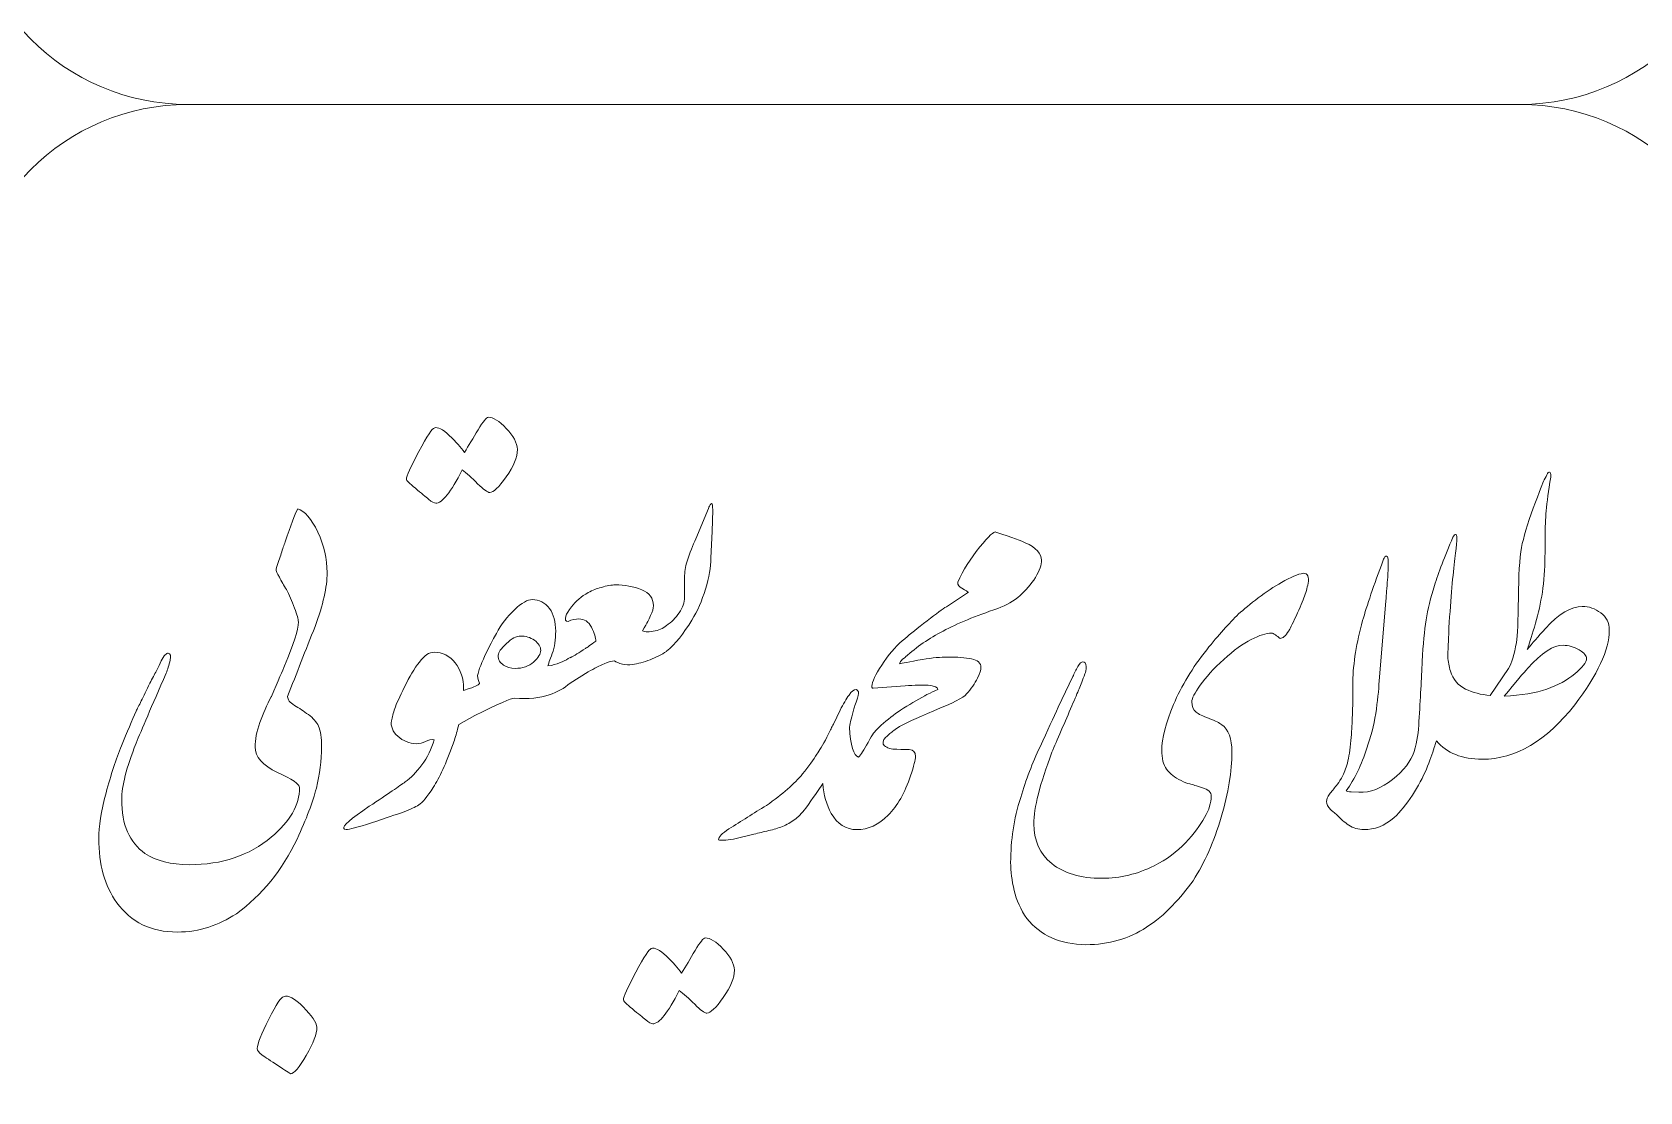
# Model space of a CAD drawing. Header units: millimetres. Extents: x 62 to 462, y 96 to 456.
# Drawn here: x 163.06 to 181.15, y 265.18 to 277.12 of the extents above; entities that cross this region are included whole.
import ezdxf

# ---------------------------------------------------------------- set-up
doc = ezdxf.new("R2010")
doc.units = ezdxf.units.MM
doc.header["$MEASUREMENT"] = 0
doc.layers.add('Layer 1', color=7, linetype='Continuous')

msp = doc.modelspace()

# ---------------------------------------------------------------- linework, layer by layer
at = {"layer": 'Layer 1', "color": 250, "lineweight": 18}
for points, knots in [([(164.8067, 296.3033), (164.8067, 296.3033), (179.8067, 296.3033), (179.8067, 296.3033), (181.1837, 296.3033), (182.3067, 295.1803), (182.3067, 293.8033), (182.3067, 293.8033), (182.3067, 278.8033), (182.3067, 278.8033), (182.3067, 277.4264), (181.1837, 276.3033), (179.8067, 276.3033), (179.8067, 276.3033), (164.8067, 276.3033), (164.8067, 276.3033), (163.4298, 276.3033), (162.3067, 277.4264), (162.3067, 278.8033), (162.3067, 278.8033), (162.3067, 293.8033), (162.3067, 293.8033), (162.3067, 295.1803), (163.4298, 296.3033), (164.8067, 296.3033)], [0, 0, 0, 0, 0.125, 0.125, 0.125, 0.25, 0.25, 0.25, 0.375, 0.375, 0.375, 0.5, 0.5, 0.5, 0.625, 0.625, 0.625, 0.75, 0.75, 0.75, 0.875, 0.875, 0.875, 1, 1, 1, 1]), ([(164.8067, 276.3033), (164.8067, 276.3033), (179.8067, 276.3033), (179.8067, 276.3033), (181.1837, 276.3033), (182.3067, 275.1803), (182.3067, 273.8033), (182.3067, 273.8033), (182.3067, 258.8033), (182.3067, 258.8033), (182.3067, 257.4264), (181.1837, 256.3033), (179.8067, 256.3033), (179.8067, 256.3033), (164.8067, 256.3033), (164.8067, 256.3033), (163.4298, 256.3033), (162.3067, 257.4264), (162.3067, 258.8033), (162.3067, 258.8033), (162.3067, 273.8033), (162.3067, 273.8033), (162.3067, 275.1803), (163.4298, 276.3033), (164.8067, 276.3033)], [0, 0, 0, 0, 0.125, 0.125, 0.125, 0.25, 0.25, 0.25, 0.375, 0.375, 0.375, 0.5, 0.5, 0.5, 0.625, 0.625, 0.625, 0.75, 0.75, 0.75, 0.875, 0.875, 0.875, 1, 1, 1, 1]), ([(167.2684, 272.0841), (167.2684, 272.1147), (167.3154, 272.217), (167.4095, 272.3945), (167.5036, 272.5709), (167.5612, 272.6591), (167.5812, 272.6591), (167.62, 272.6756), (167.6776, 272.6474), (167.7517, 272.5756), (167.827, 272.5027), (167.8834, 272.4392), (167.9222, 272.3839), (167.9681, 272.4592), (168.0198, 272.545), (168.0763, 272.6391), (168.1327, 272.7332), (168.1692, 272.7802), (168.188, 272.7802), (168.2456, 272.7802), (168.3138, 272.7379), (168.3926, 272.6544), (168.4726, 272.5709), (168.5137, 272.4921), (168.5184, 272.418), (168.5184, 272.331), (168.4761, 272.2275), (168.3914, 272.1088), (168.3079, 271.9912), (168.2479, 271.9324), (168.208, 271.9324), (168.1833, 271.9324), (168.1374, 271.9665), (168.0704, 272.0323), (168.0045, 272.0994), (167.9457, 272.1511), (167.8952, 272.1876), (167.7705, 271.9371), (167.6717, 271.8124), (167.5988, 271.8124), (167.58, 271.8124), (167.5542, 271.8266), (167.5189, 271.8571), (167.4871, 271.8842), (167.4377, 271.9253), (167.3695, 271.9806), (167.3013, 272.0359), (167.2684, 272.07), (167.2684, 272.0841)], [0, 0, 0, 0, 0.0625, 0.0625, 0.0625, 0.125, 0.125, 0.125, 0.1875, 0.1875, 0.1875, 0.25, 0.25, 0.25, 0.3125, 0.3125, 0.3125, 0.375, 0.375, 0.375, 0.4375, 0.4375, 0.4375, 0.5, 0.5, 0.5, 0.5625, 0.5625, 0.5625, 0.625, 0.625, 0.625, 0.6875, 0.6875, 0.6875, 0.75, 0.75, 0.75, 0.8125, 0.8125, 0.8125, 0.875, 0.875, 0.875, 0.9375, 0.9375, 0.9375, 1, 1, 1, 1]), ([(178.9892, 270.0833), (178.9943, 270.0275), (179.0045, 269.9738), (179.0195, 269.9216), (179.0501, 269.8275), (179.1065, 269.7593), (179.1889, 269.7193), (179.2712, 269.6793), (179.3641, 269.6558), (179.4676, 269.6487), (179.4676, 269.6487), (179.6745, 269.9521), (179.6745, 269.9521), (179.7086, 270.0098), (179.7392, 270.1074), (179.7639, 270.2449), (179.7756, 270.3202), (179.7827, 270.4872), (179.7851, 270.7424), (179.7874, 270.9987), (179.798, 271.1892), (179.8192, 271.3127), (179.8427, 271.4279), (179.8874, 271.5761), (179.9532, 271.7584), (180.0202, 271.9418), (180.0614, 272.0476), (180.0755, 272.0759), (180.0908, 272.1041), (180.1026, 272.1276), (180.112, 272.1464), (180.1237, 272.1652), (180.1343, 272.1687), (180.1425, 272.1582), (180.1519, 272.1476), (180.1543, 272.1299), (180.1496, 272.1041), (180.1249, 271.95), (180.1073, 271.8254), (180.0979, 271.7278), (180.0896, 271.6302), (180.0849, 271.5373), (180.0861, 271.4491), (180.0873, 271.3609), (180.0861, 271.2468), (180.0814, 271.1069), (180.0767, 270.967), (180.0626, 270.8376), (180.0391, 270.72), (180.0167, 270.6012), (179.9885, 270.4872), (179.9532, 270.3755), (179.9191, 270.2649), (179.8956, 270.1944), (179.885, 270.1638), (179.9403, 270.2332), (180.0073, 270.312), (180.0884, 270.4025), (180.2413, 270.5683), (180.3812, 270.6506), (180.5047, 270.6506), (180.58, 270.6506), (180.6494, 270.6259), (180.7117, 270.5777), (180.7752, 270.5319), (180.8081, 270.4672), (180.8081, 270.3813), (180.8081, 270.1603), (180.6776, 269.8816), (180.4189, 269.5429), (180.1014, 269.1337), (179.7545, 268.9291), (179.3782, 268.9291), (179.1515, 268.9291), (178.9798, 268.9978), (178.8622, 269.1361), (178.8537, 269.1085), (178.8454, 269.0834), (178.8372, 269.0608), (178.8172, 268.9926), (178.7878, 268.9115), (178.749, 268.8186), (178.7114, 268.7257), (178.6585, 268.6269), (178.5915, 268.5234), (178.5233, 268.4199), (178.4551, 268.3364), (178.3857, 268.2718), (178.2787, 268.1789), (178.1646, 268.1342), (178.0447, 268.1365), (177.9835, 268.1389), (177.9271, 268.1553), (177.8765, 268.1859), (177.8283, 268.2177), (177.7836, 268.2576), (177.7425, 268.3035), (177.7048, 268.3329), (177.6825, 268.3529), (177.6731, 268.3611), (177.6413, 268.3917), (177.6249, 268.4223), (177.6249, 268.454), (177.6249, 268.4775), (177.6366, 268.5046), (177.659, 268.534), (177.6825, 268.5634), (177.7083, 268.5975), (177.7389, 268.6339), (177.7519, 268.6516), (177.7707, 268.6798), (177.793, 268.7163), (177.8165, 268.7527), (177.8365, 268.8021), (177.8542, 268.8632), (177.8706, 268.9232), (177.8859, 269.0032), (177.8965, 269.102), (177.9059, 269.2007), (177.9118, 269.2866), (177.9141, 269.3571), (177.9141, 269.3571), (177.9212, 269.5712), (177.9212, 269.5712), (177.9235, 269.6441), (177.9235, 269.7217), (177.9212, 269.8016), (177.9259, 270.0133), (177.9623, 270.2426), (178.0317, 270.4907), (178.0799, 270.6589), (178.1564, 270.8847), (178.2622, 271.1692), (178.2693, 271.1881), (178.2763, 271.1998), (178.2834, 271.2069), (178.2893, 271.2139), (178.2951, 271.2174), (178.2998, 271.2174), (178.3163, 271.2151), (178.3234, 271.1716), (178.321, 271.0869), (178.3187, 271.0458), (178.314, 270.9787), (178.3069, 270.887), (178.2998, 270.7929), (178.2951, 270.733), (178.2928, 270.7083), (178.2928, 270.7083), (178.2175, 269.8122), (178.2175, 269.8122), (178.2128, 269.704), (178.1999, 269.5817), (178.1799, 269.443), (178.1564, 269.3101), (178.1235, 269.1807), (178.0799, 269.0537), (178.02, 268.868), (177.9424, 268.708), (177.8483, 268.5751), (177.853, 268.5657), (177.8718, 268.561), (177.9036, 268.561), (177.9036, 268.561), (177.9906, 268.5575), (177.9906, 268.5575), (178.1164, 268.5528), (178.2422, 268.601), (178.3692, 268.701), (178.495, 268.8009), (178.5762, 268.9068), (178.6103, 269.0173), (178.6444, 269.129), (178.6632, 269.2407), (178.6656, 269.3536), (178.6808, 269.6135), (178.6938, 269.8393), (178.7032, 270.0309), (178.7126, 270.2226), (178.7267, 270.3778), (178.7467, 270.4978), (178.7655, 270.6166), (178.7973, 270.7471), (178.8408, 270.887), (178.8843, 271.0269), (178.9537, 271.208), (179.0477, 271.4315), (179.0618, 271.4538), (179.0736, 271.4632), (179.0854, 271.4585), (179.0971, 271.4538), (179.0924, 271.3644), (179.0701, 271.1881), (179.0477, 271.0128), (179.0254, 270.753), (179.003, 270.4084), (179.0007, 270.3188), (178.9961, 270.2108), (178.9892, 270.0833)], [0, 0, 0, 0, 0.0151515, 0.0151515, 0.0151515, 0.030303, 0.030303, 0.030303, 0.0454545, 0.0454545, 0.0454545, 0.0606061, 0.0606061, 0.0606061, 0.0757576, 0.0757576, 0.0757576, 0.0909091, 0.0909091, 0.0909091, 0.1060606, 0.1060606, 0.1060606, 0.1212121, 0.1212121, 0.1212121, 0.1363636, 0.1363636, 0.1363636, 0.1515152, 0.1515152, 0.1515152, 0.1666667, 0.1666667, 0.1666667, 0.1818182, 0.1818182, 0.1818182, 0.1969697, 0.1969697, 0.1969697, 0.2121212, 0.2121212, 0.2121212, 0.2272727, 0.2272727, 0.2272727, 0.2424242, 0.2424242, 0.2424242, 0.2575758, 0.2575758, 0.2575758, 0.2727273, 0.2727273, 0.2727273, 0.2878788, 0.2878788, 0.2878788, 0.3030303, 0.3030303, 0.3030303, 0.3181818, 0.3181818, 0.3181818, 0.3333333, 0.3333333, 0.3333333, 0.3484848, 0.3484848, 0.3484848, 0.3636364, 0.3636364, 0.3636364, 0.3787879, 0.3787879, 0.3787879, 0.3939394, 0.3939394, 0.3939394, 0.4090909, 0.4090909, 0.4090909, 0.4242424, 0.4242424, 0.4242424, 0.4393939, 0.4393939, 0.4393939, 0.4545455, 0.4545455, 0.4545455, 0.469697, 0.469697, 0.469697, 0.4848485, 0.4848485, 0.4848485, 0.5, 0.5, 0.5, 0.5151515, 0.5151515, 0.5151515, 0.530303, 0.530303, 0.530303, 0.5454545, 0.5454545, 0.5454545, 0.5606061, 0.5606061, 0.5606061, 0.5757576, 0.5757576, 0.5757576, 0.5909091, 0.5909091, 0.5909091, 0.6060606, 0.6060606, 0.6060606, 0.6212121, 0.6212121, 0.6212121, 0.6363636, 0.6363636, 0.6363636, 0.6515152, 0.6515152, 0.6515152, 0.6666667, 0.6666667, 0.6666667, 0.6818182, 0.6818182, 0.6818182, 0.6969697, 0.6969697, 0.6969697, 0.7121212, 0.7121212, 0.7121212, 0.7272727, 0.7272727, 0.7272727, 0.7424242, 0.7424242, 0.7424242, 0.7575758, 0.7575758, 0.7575758, 0.7727273, 0.7727273, 0.7727273, 0.7878788, 0.7878788, 0.7878788, 0.8030303, 0.8030303, 0.8030303, 0.8181818, 0.8181818, 0.8181818, 0.8333333, 0.8333333, 0.8333333, 0.8484848, 0.8484848, 0.8484848, 0.8636364, 0.8636364, 0.8636364, 0.8787879, 0.8787879, 0.8787879, 0.8939394, 0.8939394, 0.8939394, 0.9090909, 0.9090909, 0.9090909, 0.9242424, 0.9242424, 0.9242424, 0.9393939, 0.9393939, 0.9393939, 0.9545455, 0.9545455, 0.9545455, 0.969697, 0.969697, 0.969697, 0.9848485, 0.9848485, 0.9848485, 1, 1, 1, 1]), ([(170.1965, 270.4343), (170.2517, 270.4731), (170.2988, 270.5213), (170.3376, 270.5789), (170.3787, 270.6366), (170.3999, 270.6942), (170.3999, 270.7518), (170.3999, 270.7518), (170.3999, 270.9788), (170.3999, 270.9788), (170.3999, 271.034), (170.4093, 271.0952), (170.427, 271.161), (170.4599, 271.2527), (170.4928, 271.3374), (170.5269, 271.4127), (170.5269, 271.4127), (170.668, 271.7537), (170.668, 271.7537), (170.6704, 271.7702), (170.6821, 271.789), (170.7033, 271.809), (170.7127, 271.809), (170.7162, 271.7854), (170.7162, 271.7372), (170.7162, 271.7372), (170.7104, 271.4926), (170.7104, 271.4926), (170.7104, 271.4926), (170.6962, 271.1963), (170.6962, 271.1963), (170.6962, 271.0928), (170.6751, 270.9752), (170.6339, 270.8447), (170.5951, 270.713), (170.5445, 270.5978), (170.4822, 270.4966), (170.3885, 270.3432), (170.2937, 270.2259), (170.1976, 270.146), (170.1976, 270.146), (170.1965, 270.1438), (170.1965, 270.1438), (170.1412, 270.1074), (170.0789, 270.0756), (170.0107, 270.0498), (169.9413, 270.0227), (169.8743, 270.0051), (169.8108, 269.9957), (169.7755, 269.9886), (169.739, 269.991), (169.7002, 270.0004), (169.6614, 270.011), (169.6308, 270.0227), (169.6108, 270.0368), (169.5826, 270.0368), (169.5438, 270.0251), (169.4933, 270.0027), (169.445, 269.9816), (169.3851, 269.9522), (169.3145, 269.9134), (169.3145, 269.9134), (169.1111, 269.7852), (169.1111, 269.7852), (169.1111, 269.7852), (169.1108, 269.7861), (169.1108, 269.7861), (169.0462, 269.7286), (168.9686, 269.6851), (168.8771, 269.6558), (168.7736, 269.6158), (168.6431, 269.6041), (168.4843, 269.617), (168.4514, 269.617), (168.3044, 269.5523), (168.0398, 269.4206), (168.0398, 269.4206), (167.8581, 269.3204), (167.8581, 269.3204), (167.8581, 269.3204), (167.8446, 269.2678), (167.8446, 269.2678), (167.8305, 269.2101), (167.8129, 269.1549), (167.7952, 269.1043), (167.7141, 268.8821), (167.64, 268.7174), (167.5706, 268.6116), (167.5024, 268.5058), (167.4483, 268.4411), (167.4095, 268.4152), (167.3696, 268.3905), (167.3119, 268.3635), (167.2331, 268.3341), (167.1555, 268.3059), (167.0368, 268.2659), (166.8768, 268.2141), (166.7169, 268.1624), (166.6228, 268.1365), (166.5923, 268.1365), (166.5746, 268.1365), (166.5652, 268.1412), (166.5652, 268.1506), (166.5464, 268.1753), (166.6417, 268.2588), (166.851, 268.3988), (167.0603, 268.5387), (167.1955, 268.6304), (167.2555, 268.6739), (167.3166, 268.7174), (167.379, 268.7809), (167.4413, 268.8656), (167.5048, 268.9491), (167.5518, 269.0443), (167.5812, 269.149), (167.5495, 269.1537), (167.5165, 269.1478), (167.4836, 269.1302), (167.4495, 269.1137), (167.4166, 269.1043), (167.3848, 269.1043), (167.3002, 269.1067), (167.2284, 269.1349), (167.1708, 269.1878), (167.1144, 269.2395), (167.0897, 269.2983), (167.0991, 269.363), (167.1085, 269.4018), (167.1214, 269.4477), (167.1391, 269.4994), (167.1555, 269.5512), (167.192, 269.6335), (167.2473, 269.7452), (167.3025, 269.8581), (167.3578, 269.951), (167.4142, 270.0239), (167.4707, 270.098), (167.5259, 270.1344), (167.5812, 270.1344), (167.6753, 270.1344), (167.7541, 270.0944), (167.8176, 270.0145), (167.8811, 269.9333), (167.9117, 269.8369), (167.9117, 269.7252), (167.9117, 269.7252), (167.9115, 269.7016), (167.9115, 269.7016), (167.9115, 269.7016), (167.9763, 269.724), (167.9763, 269.724), (168.0527, 269.7522), (168.0916, 269.7722), (168.0916, 269.7863), (168.0774, 269.8098), (168.0704, 269.8381), (168.0704, 269.8722), (168.0751, 269.9027), (168.0868, 269.9404), (168.1057, 269.9862), (168.1374, 270.0709), (168.1962, 270.1908), (168.2809, 270.3449), (168.3338, 270.446), (168.4008, 270.5354), (168.4843, 270.613), (168.5666, 270.6894), (168.6337, 270.7271), (168.6842, 270.7271), (168.7642, 270.7271), (168.83, 270.693), (168.8806, 270.6271), (168.9265, 270.5624), (168.9488, 270.4778), (168.9488, 270.3719), (168.9488, 270.2779), (168.9359, 270.1932), (168.91, 270.1191), (168.8829, 270.0439), (168.8665, 269.998), (168.8594, 269.9792), (168.8594, 269.9792), (168.9006, 269.9862), (168.9006, 269.9862), (168.99, 270.0086), (169.0605, 270.0391), (169.1111, 270.0756), (169.1111, 270.0756), (169.1132, 270.072), (169.1132, 270.072), (169.1543, 270.0933), (169.2123, 270.1282), (169.2863, 270.178), (169.3028, 270.1874), (169.3404, 270.2144), (169.4004, 270.2579), (169.4004, 270.2944), (169.3839, 270.3473), (169.3521, 270.4167), (169.318, 270.479), (169.271, 270.5096), (169.211, 270.5096), (169.1722, 270.5096), (169.1322, 270.5002), (169.0899, 270.4813), (169.0605, 270.4813), (169.0511, 270.5013), (169.0629, 270.5401), (169.0723, 270.5684), (169.0923, 270.6025), (169.1252, 270.6436), (169.1758, 270.7083), (169.2381, 270.7624), (169.3145, 270.8059), (169.3627, 270.8318), (169.4121, 270.8506), (169.4627, 270.8647), (169.525, 270.8835), (169.5767, 270.8929), (169.6214, 270.8929), (169.7261, 270.8929), (169.8249, 270.8741), (169.9178, 270.8376), (170.0048, 270.8035), (170.0483, 270.7436), (170.0483, 270.6577), (170.0483, 270.6283), (170.0377, 270.5919), (170.0177, 270.5484), (170.006, 270.5225), (169.9954, 270.499), (169.9848, 270.479), (169.9742, 270.4578), (169.9554, 270.4237), (169.9272, 270.3755), (169.9436, 270.3614), (169.9824, 270.3602), (170.0448, 270.3696), (170.1071, 270.3802), (170.1576, 270.4014), (170.1965, 270.4343)], [0, 0, 0, 0, 0.0125, 0.0125, 0.0125, 0.025, 0.025, 0.025, 0.0375, 0.0375, 0.0375, 0.05, 0.05, 0.05, 0.0625, 0.0625, 0.0625, 0.075, 0.075, 0.075, 0.0875, 0.0875, 0.0875, 0.1, 0.1, 0.1, 0.1125, 0.1125, 0.1125, 0.125, 0.125, 0.125, 0.1375, 0.1375, 0.1375, 0.15, 0.15, 0.15, 0.1625, 0.1625, 0.1625, 0.175, 0.175, 0.175, 0.1875, 0.1875, 0.1875, 0.2, 0.2, 0.2, 0.2125, 0.2125, 0.2125, 0.225, 0.225, 0.225, 0.2375, 0.2375, 0.2375, 0.25, 0.25, 0.25, 0.2625, 0.2625, 0.2625, 0.275, 0.275, 0.275, 0.2875, 0.2875, 0.2875, 0.3, 0.3, 0.3, 0.3125, 0.3125, 0.3125, 0.325, 0.325, 0.325, 0.3375, 0.3375, 0.3375, 0.35, 0.35, 0.35, 0.3625, 0.3625, 0.3625, 0.375, 0.375, 0.375, 0.3875, 0.3875, 0.3875, 0.4, 0.4, 0.4, 0.4125, 0.4125, 0.4125, 0.425, 0.425, 0.425, 0.4375, 0.4375, 0.4375, 0.45, 0.45, 0.45, 0.4625, 0.4625, 0.4625, 0.475, 0.475, 0.475, 0.4875, 0.4875, 0.4875, 0.5, 0.5, 0.5, 0.5125, 0.5125, 0.5125, 0.525, 0.525, 0.525, 0.5375, 0.5375, 0.5375, 0.55, 0.55, 0.55, 0.5625, 0.5625, 0.5625, 0.575, 0.575, 0.575, 0.5875, 0.5875, 0.5875, 0.6, 0.6, 0.6, 0.6125, 0.6125, 0.6125, 0.625, 0.625, 0.625, 0.6375, 0.6375, 0.6375, 0.65, 0.65, 0.65, 0.6625, 0.6625, 0.6625, 0.675, 0.675, 0.675, 0.6875, 0.6875, 0.6875, 0.7, 0.7, 0.7, 0.7125, 0.7125, 0.7125, 0.725, 0.725, 0.725, 0.7375, 0.7375, 0.7375, 0.75, 0.75, 0.75, 0.7625, 0.7625, 0.7625, 0.775, 0.775, 0.775, 0.7875, 0.7875, 0.7875, 0.8, 0.8, 0.8, 0.8125, 0.8125, 0.8125, 0.825, 0.825, 0.825, 0.8375, 0.8375, 0.8375, 0.85, 0.85, 0.85, 0.8625, 0.8625, 0.8625, 0.875, 0.875, 0.875, 0.8875, 0.8875, 0.8875, 0.9, 0.9, 0.9, 0.9125, 0.9125, 0.9125, 0.925, 0.925, 0.925, 0.9375, 0.9375, 0.9375, 0.95, 0.95, 0.95, 0.9625, 0.9625, 0.9625, 0.975, 0.975, 0.975, 0.9875, 0.9875, 0.9875, 1, 1, 1, 1]), ([(166.0655, 268.6092), (166.0655, 268.6481), (165.9831, 268.7057), (165.8173, 268.7809), (165.6492, 268.8597), (165.5657, 268.955), (165.5657, 269.0679), (165.5657, 269.1478), (165.5833, 269.2395), (165.6198, 269.3418), (165.6551, 269.443), (165.6974, 269.5406), (165.748, 269.6323), (165.748, 269.6323), (165.7492, 269.6344), (165.7492, 269.6344), (165.7492, 269.6344), (165.7491, 269.6347), (165.7491, 269.6347), (165.8267, 269.8181), (165.8761, 269.9345), (165.8973, 269.9827), (166.0008, 270.2238), (166.0525, 270.3884), (166.0525, 270.4755), (166.0525, 270.5049), (166.0384, 270.5566), (166.0102, 270.6307), (165.9784, 270.7106), (165.9478, 270.7812), (165.9173, 270.84), (165.9043, 270.8635), (165.8902, 270.8859), (165.8761, 270.9094), (165.862, 270.9329), (165.8502, 270.9552), (165.8385, 270.9788), (165.8103, 271.0199), (165.7997, 271.0517), (165.8044, 271.0752), (165.8244, 271.1387), (165.8432, 271.1963), (165.8596, 271.2469), (165.8749, 271.2974), (165.8902, 271.3409), (165.9043, 271.3774), (165.9655, 271.562), (166.0125, 271.6855), (166.0454, 271.7502), (166.1231, 271.7243), (166.1995, 271.6373), (166.2724, 271.4879), (166.3418, 271.3386), (166.3759, 271.1857), (166.3759, 271.0305), (166.3759, 270.8694), (166.3312, 270.6671), (166.2418, 270.4237), (166.1889, 270.2932), (166.136, 270.1615), (166.0842, 270.0286), (166.0325, 269.8969), (165.9819, 269.7652), (165.9314, 269.6347), (165.9314, 269.6347), (165.9311, 269.6341), (165.9311, 269.6341), (165.9311, 269.6341), (165.9314, 269.6323), (165.9314, 269.6323), (165.9314, 269.6006), (165.9573, 269.5676), (166.009, 269.5359), (166.0607, 269.5041), (166.1125, 269.4688), (166.1654, 269.4312), (166.2183, 269.3924), (166.256, 269.3501), (166.2795, 269.3019), (166.3018, 269.249), (166.3136, 269.1713), (166.3136, 269.0679), (166.3136, 268.9162), (166.2936, 268.7609), (166.2548, 268.6022), (166.216, 268.4481), (166.1431, 268.2576), (166.0372, 268.0307), (165.8702, 267.6791), (165.6433, 267.3992), (165.3552, 267.1899), (165.2505, 267.1229), (165.1471, 267.0723), (165.0459, 267.0382), (164.9354, 267.0018), (164.8166, 266.9829), (164.6908, 266.9829), (164.3945, 266.9829), (164.1675, 267.0935), (164.0088, 267.3134), (163.8735, 267.5015), (163.8053, 267.7438), (163.8053, 268.0377), (163.8053, 268.1683), (163.8324, 268.3388), (163.8876, 268.5505), (163.9429, 268.7551), (164.0005, 268.9315), (164.0605, 269.0808), (164.1252, 269.2348), (164.1793, 269.3654), (164.2251, 269.47), (164.2392, 269.4959), (164.2592, 269.5347), (164.2839, 269.5864), (164.3098, 269.637), (164.3415, 269.7052), (164.3804, 269.7875), (164.4086, 269.8381), (164.4333, 269.8839), (164.4544, 269.9251), (164.4768, 269.9663), (164.4944, 270.0039), (164.5085, 270.0356), (164.5426, 270.098), (164.5685, 270.1274), (164.5873, 270.125), (164.6132, 270.1203), (164.6191, 270.0944), (164.6085, 270.0462), (164.5967, 269.9886), (164.5814, 269.9392), (164.5638, 269.8981), (164.4003, 269.5206), (164.2875, 269.2584), (164.2251, 269.109), (164.1181, 268.835), (164.064, 268.6245), (164.064, 268.4752), (164.064, 268.1918), (164.151, 267.9907), (164.3251, 267.8684), (164.4544, 267.7837), (164.6202, 267.7414), (164.8249, 267.7414), (165.1929, 267.7414), (165.4998, 267.8449), (165.748, 268.0507), (165.9596, 268.2282), (166.0655, 268.414), (166.0655, 268.6092)], [0, 0, 0, 0, 0.02, 0.02, 0.02, 0.04, 0.04, 0.04, 0.06, 0.06, 0.06, 0.08, 0.08, 0.08, 0.1, 0.1, 0.1, 0.12, 0.12, 0.12, 0.14, 0.14, 0.14, 0.16, 0.16, 0.16, 0.18, 0.18, 0.18, 0.2, 0.2, 0.2, 0.22, 0.22, 0.22, 0.24, 0.24, 0.24, 0.26, 0.26, 0.26, 0.28, 0.28, 0.28, 0.3, 0.3, 0.3, 0.32, 0.32, 0.32, 0.34, 0.34, 0.34, 0.36, 0.36, 0.36, 0.38, 0.38, 0.38, 0.4, 0.4, 0.4, 0.42, 0.42, 0.42, 0.44, 0.44, 0.44, 0.46, 0.46, 0.46, 0.48, 0.48, 0.48, 0.5, 0.5, 0.5, 0.52, 0.52, 0.52, 0.54, 0.54, 0.54, 0.56, 0.56, 0.56, 0.58, 0.58, 0.58, 0.6, 0.6, 0.6, 0.62, 0.62, 0.62, 0.64, 0.64, 0.64, 0.66, 0.66, 0.66, 0.68, 0.68, 0.68, 0.7, 0.7, 0.7, 0.72, 0.72, 0.72, 0.74, 0.74, 0.74, 0.76, 0.76, 0.76, 0.78, 0.78, 0.78, 0.8, 0.8, 0.8, 0.82, 0.82, 0.82, 0.84, 0.84, 0.84, 0.86, 0.86, 0.86, 0.88, 0.88, 0.88, 0.9, 0.9, 0.9, 0.92, 0.92, 0.92, 0.94, 0.94, 0.94, 0.96, 0.96, 0.96, 0.98, 0.98, 0.98, 1, 1, 1, 1]), ([(172.8812, 270.2896), (172.9388, 270.3379), (173.0211, 270.4037), (173.1293, 270.4896), (173.2351, 270.5695), (173.3069, 270.6224), (173.3468, 270.6471), (173.3468, 270.6471), (173.5938, 270.8094), (173.5938, 270.8094), (173.5879, 270.8141), (173.5632, 270.8294), (173.5221, 270.8541), (173.4903, 270.8706), (173.4738, 270.8929), (173.4738, 270.9235), (173.5338, 271.0563), (173.6161, 271.1881), (173.722, 271.3198), (173.8254, 271.4432), (173.8854, 271.4997), (173.9042, 271.4879), (174.09, 271.4244), (174.2006, 271.3833), (174.2347, 271.368), (174.357, 271.3103), (174.4181, 271.2445), (174.4181, 271.1716), (174.4181, 271.121), (174.3946, 271.0552), (174.3487, 270.9752), (174.2982, 270.8964), (174.2405, 270.8294), (174.177, 270.7718), (174.1053, 270.7118), (174.0218, 270.6636), (173.9254, 270.6271), (173.6749, 270.5425), (173.4703, 270.4578), (173.3104, 270.3731), (173.153, 270.291), (173.0115, 270.194), (172.8872, 270.0812), (172.8872, 270.0812), (172.8823, 270.0733), (172.8823, 270.0733), (172.8565, 270.058), (172.84, 270.0427), (172.8318, 270.0286), (172.8235, 270.0145), (172.82, 270.0074), (172.82, 270.0051), (172.84, 270.0098), (172.927, 270.0251), (173.0787, 270.0533), (173.1904, 270.0709), (173.2845, 270.0803), (173.3609, 270.0803), (173.4703, 270.0803), (173.5608, 270.0733), (173.629, 270.0603), (173.7008, 270.0462), (173.7361, 270.0133), (173.7361, 269.9604), (173.7361, 269.9392), (173.7231, 269.9004), (173.6984, 269.8428), (173.6655, 269.7828), (173.6243, 269.7228), (173.5738, 269.6641), (173.5397, 269.6241), (173.4174, 269.5617), (173.2069, 269.4747), (172.9976, 269.3865), (172.8682, 269.3277), (172.82, 269.2972), (172.7718, 269.2654), (172.7353, 269.2395), (172.7095, 269.2196), (172.6956, 269.2012), (172.6804, 269.1876), (172.664, 269.179), (172.6281, 269.1378), (172.6233, 269.105), (172.6507, 269.0808), (172.6777, 269.0549), (172.7236, 269.042), (172.7883, 269.0408), (172.8529, 269.0396), (172.9, 269.0396), (172.9294, 269.0396), (172.9752, 269.0349), (172.9988, 269.0079), (172.9988, 268.9597), (172.9988, 268.9256), (172.9799, 268.8527), (172.9435, 268.7433), (172.8788, 268.5505), (172.7953, 268.4023), (172.6918, 268.2988), (172.5837, 268.1906), (172.4661, 268.1365), (172.3367, 268.1365), (172.2156, 268.1365), (172.1203, 268.1977), (172.051, 268.3188), (171.9982, 268.4152), (171.9658, 268.5273), (171.955, 268.6547), (171.9082, 268.5842), (171.845, 268.4918), (171.7652, 268.3776), (171.717, 268.3176), (171.6758, 268.2753), (171.6405, 268.2506), (171.5947, 268.2177), (171.5488, 268.1918), (171.5018, 268.173), (171.4548, 268.153), (171.403, 268.1377), (171.3466, 268.1248), (171.2901, 268.1118), (171.2349, 268.0989), (171.1796, 268.0848), (171.1796, 268.0848), (170.9515, 268.0295), (170.9515, 268.0295), (170.8597, 268.0142), (170.8033, 268.0119), (170.7833, 268.0225), (170.7833, 268.0554), (170.8209, 268.0954), (170.8974, 268.1436), (170.9656, 268.1871), (171.0361, 268.2318), (171.1067, 268.2765), (171.1784, 268.3211), (171.249, 268.3647), (171.3207, 268.4082), (171.5018, 268.5352), (171.6382, 268.6539), (171.7276, 268.7633), (171.7958, 268.8491), (171.8499, 268.9232), (171.8887, 268.9879), (171.9145, 269.0243), (171.9522, 269.0878), (172.0027, 269.1772), (172.0027, 269.1772), (172.0361, 269.2455), (172.0361, 269.2455), (172.044, 269.2642), (172.0525, 269.2821), (172.0616, 269.2995), (172.0657, 269.3079), (172.0699, 269.3159), (172.0743, 269.3238), (172.0743, 269.3238), (172.1509, 269.4806), (172.1509, 269.4806), (172.185, 269.5512), (172.2191, 269.6088), (172.2509, 269.6523), (172.2802, 269.6958), (172.3085, 269.717), (172.3332, 269.7146), (172.3567, 269.7029), (172.3637, 269.6805), (172.3543, 269.6452), (172.3285, 269.57), (172.3132, 269.5206), (172.3061, 269.4971), (172.28, 269.4103), (172.263, 269.3417), (172.2554, 269.292), (172.267, 269.084), (172.301, 268.9713), (172.3579, 268.9526), (172.3826, 268.9785), (172.419, 269.0338), (172.4649, 269.1184), (172.4919, 269.169), (172.5131, 269.2031), (172.526, 269.2219), (172.5295, 269.2262), (172.5334, 269.2299), (172.5378, 269.233), (172.5585, 269.2585), (172.5841, 269.2855), (172.613, 269.3124), (172.6848, 269.3771), (172.7565, 269.4324), (172.8306, 269.4806), (172.9247, 269.5429), (173.0152, 269.597), (173.1022, 269.6429), (173.1093, 269.6476), (173.1587, 269.6723), (173.2504, 269.7158), (173.2504, 269.7381), (173.2139, 269.7546), (173.1399, 269.764), (173.0764, 269.7664), (172.9893, 269.764), (172.8823, 269.7569), (172.8823, 269.7569), (172.5237, 269.7287), (172.5237, 269.7287), (172.5072, 269.7287), (172.5025, 269.7428), (172.5096, 269.7699), (172.5237, 269.8299), (172.5684, 269.9169), (172.646, 270.0286), (172.7214, 270.14), (172.7991, 270.225), (172.8791, 270.2849), (172.8791, 270.2849), (172.8812, 270.2896), (172.8812, 270.2896)], [0, 0, 0, 0, 0.0136986, 0.0136986, 0.0136986, 0.0273973, 0.0273973, 0.0273973, 0.0410959, 0.0410959, 0.0410959, 0.0547945, 0.0547945, 0.0547945, 0.0684932, 0.0684932, 0.0684932, 0.0821918, 0.0821918, 0.0821918, 0.0958904, 0.0958904, 0.0958904, 0.109589, 0.109589, 0.109589, 0.1232877, 0.1232877, 0.1232877, 0.1369863, 0.1369863, 0.1369863, 0.1506849, 0.1506849, 0.1506849, 0.1643836, 0.1643836, 0.1643836, 0.1780822, 0.1780822, 0.1780822, 0.1917808, 0.1917808, 0.1917808, 0.2054795, 0.2054795, 0.2054795, 0.2191781, 0.2191781, 0.2191781, 0.2328767, 0.2328767, 0.2328767, 0.2465753, 0.2465753, 0.2465753, 0.260274, 0.260274, 0.260274, 0.2739726, 0.2739726, 0.2739726, 0.2876712, 0.2876712, 0.2876712, 0.3013699, 0.3013699, 0.3013699, 0.3150685, 0.3150685, 0.3150685, 0.3287671, 0.3287671, 0.3287671, 0.3424658, 0.3424658, 0.3424658, 0.3561644, 0.3561644, 0.3561644, 0.369863, 0.369863, 0.369863, 0.3835616, 0.3835616, 0.3835616, 0.3972603, 0.3972603, 0.3972603, 0.4109589, 0.4109589, 0.4109589, 0.4246575, 0.4246575, 0.4246575, 0.4383562, 0.4383562, 0.4383562, 0.4520548, 0.4520548, 0.4520548, 0.4657534, 0.4657534, 0.4657534, 0.4794521, 0.4794521, 0.4794521, 0.4931507, 0.4931507, 0.4931507, 0.5068493, 0.5068493, 0.5068493, 0.5205479, 0.5205479, 0.5205479, 0.5342466, 0.5342466, 0.5342466, 0.5479452, 0.5479452, 0.5479452, 0.5616438, 0.5616438, 0.5616438, 0.5753425, 0.5753425, 0.5753425, 0.5890411, 0.5890411, 0.5890411, 0.6027397, 0.6027397, 0.6027397, 0.6164384, 0.6164384, 0.6164384, 0.630137, 0.630137, 0.630137, 0.6438356, 0.6438356, 0.6438356, 0.6575342, 0.6575342, 0.6575342, 0.6712329, 0.6712329, 0.6712329, 0.6849315, 0.6849315, 0.6849315, 0.6986301, 0.6986301, 0.6986301, 0.7123288, 0.7123288, 0.7123288, 0.7260274, 0.7260274, 0.7260274, 0.739726, 0.739726, 0.739726, 0.7534247, 0.7534247, 0.7534247, 0.7671233, 0.7671233, 0.7671233, 0.7808219, 0.7808219, 0.7808219, 0.7945205, 0.7945205, 0.7945205, 0.8082192, 0.8082192, 0.8082192, 0.8219178, 0.8219178, 0.8219178, 0.8356164, 0.8356164, 0.8356164, 0.8493151, 0.8493151, 0.8493151, 0.8630137, 0.8630137, 0.8630137, 0.8767123, 0.8767123, 0.8767123, 0.890411, 0.890411, 0.890411, 0.9041096, 0.9041096, 0.9041096, 0.9178082, 0.9178082, 0.9178082, 0.9315068, 0.9315068, 0.9315068, 0.9452055, 0.9452055, 0.9452055, 0.9589041, 0.9589041, 0.9589041, 0.9726027, 0.9726027, 0.9726027, 0.9863014, 0.9863014, 0.9863014, 1, 1, 1, 1]), ([(177.4214, 270.9341), (177.4132, 270.8764), (177.3979, 270.8212), (177.3791, 270.7671), (177.3591, 270.713), (177.3273, 270.6377), (177.2827, 270.5413), (177.238, 270.4449), (177.2109, 270.3896), (177.2015, 270.3755), (177.1651, 270.3179), (177.1321, 270.2896), (177.1051, 270.2896), (177.0839, 270.3038), (177.0663, 270.3167), (177.0498, 270.3296), (177.0334, 270.3426), (177.0192, 270.3484), (177.0051, 270.3484), (176.9475, 270.3484), (176.8723, 270.3249), (176.7782, 270.2779), (176.6829, 270.2308), (176.5806, 270.1556), (176.4677, 270.0521), (176.3548, 269.9486), (176.2667, 269.8522), (176.2032, 269.7628), (176.1408, 269.6735), (176.1091, 269.6111), (176.1091, 269.577), (176.1091, 269.5265), (176.1244, 269.4865), (176.1573, 269.4594), (176.1843, 269.4383), (176.2337, 269.4148), (176.3055, 269.3877), (176.376, 269.3595), (176.4242, 269.3371), (176.4466, 269.3183), (176.523, 269.2654), (176.5606, 269.1619), (176.5606, 269.0079), (176.5606, 268.795), (176.5207, 268.5505), (176.4395, 268.2765), (176.3596, 268.0013), (176.2537, 267.7638), (176.1232, 267.5615), (176.0562, 267.4674), (175.9786, 267.3733), (175.8892, 267.2793), (175.7998, 267.184), (175.7034, 267.1041), (175.5999, 267.037), (175.4023, 266.9065), (175.1742, 266.8407), (174.9179, 266.8407), (174.6262, 266.8454), (174.404, 266.9441), (174.2523, 267.137), (174.1841, 267.2358), (174.1359, 267.3404), (174.11, 267.451), (174.083, 267.5615), (174.07, 267.6662), (174.07, 267.7649), (174.07, 267.8908), (174.0794, 268.0142), (174.0971, 268.1353), (174.1159, 268.2553), (174.1441, 268.3764), (174.1829, 268.4987), (174.2429, 268.6963), (174.3146, 268.8868), (174.4005, 269.0702), (174.4851, 269.2537), (174.5533, 269.4018), (174.6062, 269.5147), (174.6062, 269.5147), (174.7685, 269.8593), (174.7685, 269.8593), (174.7873, 269.8981), (174.8062, 269.9357), (174.8273, 269.9733), (174.8473, 270.0098), (174.8661, 270.0274), (174.8826, 270.0274), (174.9049, 270.0274), (174.9179, 270.0098), (174.919, 269.9733), (174.9202, 269.9357), (174.9155, 269.9086), (174.9061, 269.8898), (174.8814, 269.824), (174.8591, 269.7675), (174.8414, 269.7228), (174.8226, 269.6782), (174.7956, 269.6135), (174.7579, 269.5288), (174.7215, 269.443), (174.6815, 269.3513), (174.6392, 269.2525), (174.5968, 269.1537), (174.5616, 269.0726), (174.5345, 269.0079), (174.3993, 268.6504), (174.3311, 268.3811), (174.3311, 268.2024), (174.3311, 268.0142), (174.3981, 267.8649), (174.5333, 267.7543), (174.6674, 267.6438), (174.8567, 267.5885), (175.1001, 267.5885), (175.3024, 267.5885), (175.4976, 267.6356), (175.6869, 267.7297), (175.8269, 267.8014), (175.9444, 267.8872), (176.0385, 267.9884), (176.1326, 268.0895), (176.2043, 268.1847), (176.2537, 268.2729), (176.3031, 268.3611), (176.3278, 268.4411), (176.3278, 268.5116), (176.3278, 268.5552), (176.2949, 268.5881), (176.229, 268.6081), (176.1632, 268.6292), (176.1161, 268.6433), (176.0867, 268.6504), (176.0585, 268.6563), (176.0256, 268.6692), (175.988, 268.688), (175.9174, 268.7221), (175.8633, 268.7656), (175.8257, 268.8174), (175.7892, 268.8691), (175.7704, 268.9397), (175.7704, 269.0291), (175.7704, 269.1643), (175.8151, 269.3371), (175.9033, 269.5453), (175.9915, 269.7546), (176.1161, 269.9604), (176.2772, 270.1626), (176.4089, 270.3273), (176.5289, 270.4625), (176.6359, 270.5648), (176.6935, 270.6177), (176.7676, 270.6789), (176.857, 270.7459), (176.9463, 270.8141), (177.0334, 270.8717), (177.1192, 270.9199), (177.2227, 270.9799), (177.3038, 271.014), (177.3638, 271.0234), (177.3885, 271.0234), (177.4061, 271.0128), (177.4155, 270.9928), (177.4238, 270.9717), (177.4261, 270.9529), (177.4214, 270.9341)], [0, 0, 0, 0, 0.0181818, 0.0181818, 0.0181818, 0.0363636, 0.0363636, 0.0363636, 0.0545455, 0.0545455, 0.0545455, 0.0727273, 0.0727273, 0.0727273, 0.0909091, 0.0909091, 0.0909091, 0.1090909, 0.1090909, 0.1090909, 0.1272727, 0.1272727, 0.1272727, 0.1454545, 0.1454545, 0.1454545, 0.1636364, 0.1636364, 0.1636364, 0.1818182, 0.1818182, 0.1818182, 0.2, 0.2, 0.2, 0.2181818, 0.2181818, 0.2181818, 0.2363636, 0.2363636, 0.2363636, 0.2545455, 0.2545455, 0.2545455, 0.2727273, 0.2727273, 0.2727273, 0.2909091, 0.2909091, 0.2909091, 0.3090909, 0.3090909, 0.3090909, 0.3272727, 0.3272727, 0.3272727, 0.3454545, 0.3454545, 0.3454545, 0.3636364, 0.3636364, 0.3636364, 0.3818182, 0.3818182, 0.3818182, 0.4, 0.4, 0.4, 0.4181818, 0.4181818, 0.4181818, 0.4363636, 0.4363636, 0.4363636, 0.4545455, 0.4545455, 0.4545455, 0.4727273, 0.4727273, 0.4727273, 0.4909091, 0.4909091, 0.4909091, 0.5090909, 0.5090909, 0.5090909, 0.5272727, 0.5272727, 0.5272727, 0.5454545, 0.5454545, 0.5454545, 0.5636364, 0.5636364, 0.5636364, 0.5818182, 0.5818182, 0.5818182, 0.6, 0.6, 0.6, 0.6181818, 0.6181818, 0.6181818, 0.6363636, 0.6363636, 0.6363636, 0.6545455, 0.6545455, 0.6545455, 0.6727273, 0.6727273, 0.6727273, 0.6909091, 0.6909091, 0.6909091, 0.7090909, 0.7090909, 0.7090909, 0.7272727, 0.7272727, 0.7272727, 0.7454545, 0.7454545, 0.7454545, 0.7636364, 0.7636364, 0.7636364, 0.7818182, 0.7818182, 0.7818182, 0.8, 0.8, 0.8, 0.8181818, 0.8181818, 0.8181818, 0.8363636, 0.8363636, 0.8363636, 0.8545455, 0.8545455, 0.8545455, 0.8727273, 0.8727273, 0.8727273, 0.8909091, 0.8909091, 0.8909091, 0.9090909, 0.9090909, 0.9090909, 0.9272727, 0.9272727, 0.9272727, 0.9454545, 0.9454545, 0.9454545, 0.9636364, 0.9636364, 0.9636364, 0.9818182, 0.9818182, 0.9818182, 1, 1, 1, 1]), ([(168.7806, 270.1556), (168.7806, 270.1944), (168.7571, 270.232), (168.7113, 270.2685), (168.6607, 270.3014), (168.609, 270.3167), (168.556, 270.3167), (168.5055, 270.3167), (168.4514, 270.2884), (168.3949, 270.2308), (168.3326, 270.1756), (168.302, 270.132), (168.302, 270.1003), (168.302, 270.0497), (168.322, 270.0121), (168.3632, 269.9898), (168.3985, 269.9639), (168.4408, 269.9521), (168.4914, 269.9521), (168.576, 269.9521), (168.6466, 269.9756), (168.7007, 270.0239), (168.7536, 270.0721), (168.7806, 270.1156), (168.7806, 270.1556)], [0, 0, 0, 0, 0.125, 0.125, 0.125, 0.25, 0.25, 0.25, 0.375, 0.375, 0.375, 0.5, 0.5, 0.5, 0.625, 0.625, 0.625, 0.75, 0.75, 0.75, 0.875, 0.875, 0.875, 1, 1, 1, 1]), ([(180.5529, 270.0638), (180.5529, 270.0932), (180.5259, 270.125), (180.4706, 270.1603), (180.4106, 270.1944), (180.3507, 270.212), (180.2907, 270.212), (180.1813, 270.2167), (180.0473, 270.1297), (179.8921, 269.9533), (179.845, 269.9051), (179.7568, 269.8004), (179.6263, 269.6393), (179.8192, 269.6487), (179.9779, 269.6758), (180.1037, 269.7193), (180.2284, 269.7628), (180.3342, 269.8204), (180.4189, 269.891), (180.5082, 269.9627), (180.5529, 270.0203), (180.5529, 270.0638)], [0, 0, 0, 0, 0.1428571, 0.1428571, 0.1428571, 0.2857143, 0.2857143, 0.2857143, 0.4285714, 0.4285714, 0.4285714, 0.5714286, 0.5714286, 0.5714286, 0.7142857, 0.7142857, 0.7142857, 0.8571429, 0.8571429, 0.8571429, 1, 1, 1, 1]), ([(169.7108, 266.221), (169.7108, 266.2069), (169.7449, 266.1728), (169.8119, 266.1175), (169.8802, 266.0622), (169.9295, 266.0211), (169.9625, 265.994), (169.9966, 265.9634), (170.0236, 265.9493), (170.0413, 265.9493), (170.1153, 265.9493), (170.2141, 266.074), (170.3376, 266.3244), (170.3882, 266.288), (170.4469, 266.2363), (170.514, 266.1692), (170.5798, 266.1022), (170.6257, 266.0693), (170.6516, 266.0693), (170.6904, 266.0693), (170.7515, 266.1281), (170.8338, 266.2457), (170.9185, 266.3644), (170.9608, 266.4679), (170.9608, 266.5549), (170.9573, 266.629), (170.915, 266.7078), (170.835, 266.7913), (170.7562, 266.8748), (170.688, 266.9171), (170.6304, 266.9171), (170.6128, 266.9171), (170.5751, 266.8701), (170.5187, 266.776), (170.4622, 266.6819), (170.4117, 266.5961), (170.3658, 266.5208), (170.3258, 266.5761), (170.2694, 266.6396), (170.1953, 266.7125), (170.12, 266.7842), (170.0636, 266.8125), (170.0248, 266.796), (170.0036, 266.796), (169.946, 266.7078), (169.8519, 266.5314), (169.7579, 266.3538), (169.7108, 266.2515), (169.7108, 266.221)], [0, 0, 0, 0, 0.0625, 0.0625, 0.0625, 0.125, 0.125, 0.125, 0.1875, 0.1875, 0.1875, 0.25, 0.25, 0.25, 0.3125, 0.3125, 0.3125, 0.375, 0.375, 0.375, 0.4375, 0.4375, 0.4375, 0.5, 0.5, 0.5, 0.5625, 0.5625, 0.5625, 0.625, 0.625, 0.625, 0.6875, 0.6875, 0.6875, 0.75, 0.75, 0.75, 0.8125, 0.8125, 0.8125, 0.875, 0.875, 0.875, 0.9375, 0.9375, 0.9375, 1, 1, 1, 1]), ([(165.5904, 265.673), (165.5904, 265.6483), (165.608, 265.6236), (165.6421, 265.6013), (165.6809, 265.573), (165.7409, 265.533), (165.8232, 265.479), (165.9043, 265.4249), (165.9525, 265.3943), (165.9655, 265.3872), (166.0031, 265.3872), (166.0607, 265.4566), (166.1419, 265.5942), (166.2218, 265.7318), (166.2618, 265.8376), (166.2618, 265.9105), (166.2548, 265.9658), (166.203, 266.0422), (166.1066, 266.1398), (166.0102, 266.2374), (165.9373, 266.2762), (165.8867, 266.2551), (165.8608, 266.2551), (165.8056, 266.1716), (165.7197, 266.0022), (165.6339, 265.8329), (165.5904, 265.7235), (165.5904, 265.673)], [0, 0, 0, 0, 0.1111111, 0.1111111, 0.1111111, 0.2222222, 0.2222222, 0.2222222, 0.3333333, 0.3333333, 0.3333333, 0.4444444, 0.4444444, 0.4444444, 0.5555556, 0.5555556, 0.5555556, 0.6666667, 0.6666667, 0.6666667, 0.7777778, 0.7777778, 0.7777778, 0.8888889, 0.8888889, 0.8888889, 1, 1, 1, 1])]:
    msp.add_open_spline(points, degree=3, knots=knots, dxfattribs=at)

doc.saveas('drawing.dxf')
